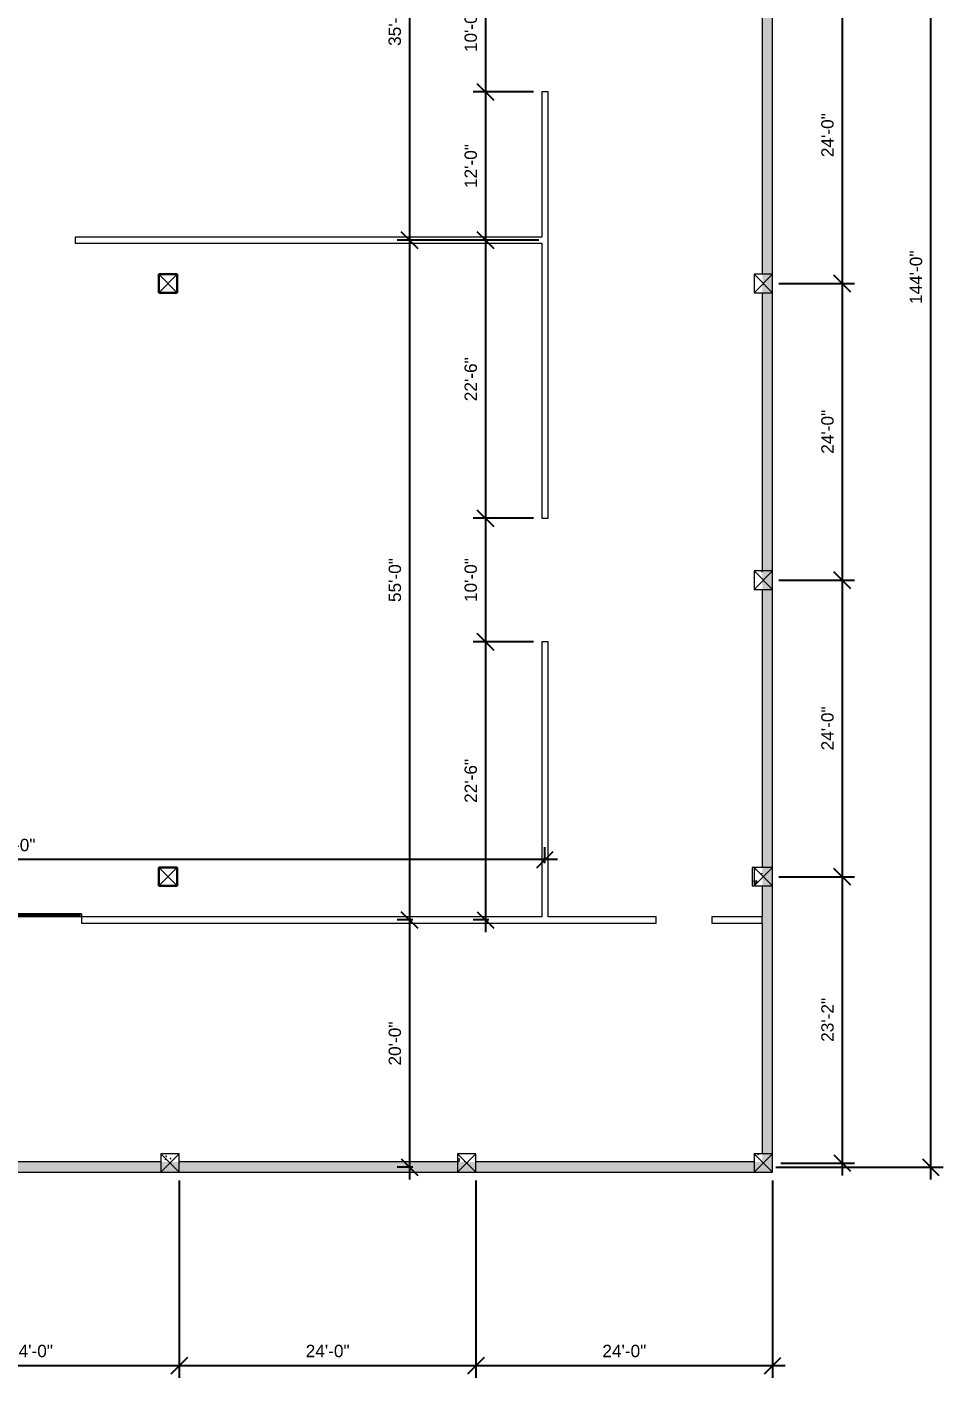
# Model space of a CAD drawing. Header units: inches. Extents: x 1913 to 24953, y -2945 to 1064.
# Drawn here: x 4335 to 5224, y -1743 to -431 of the extents above; entities that cross this region are included whole.
import ezdxf

# ---------------------------------------------------------------- set-up
doc = ezdxf.new("R2010")
doc.units = ezdxf.units.IN
doc.header["$MEASUREMENT"] = 0
for name, color, linetype, lineweight in [('A-ANNO-DIMS', 211, 'Continuous', 9), ('A-COLS', 52, 'Continuous', 9), ('A-DOOR', 31, 'Continuous', 13), ('A-WALL', 113, 'Continuous', 13), ('A-WALL-PATT', 111, 'Continuous', 50)]:
    doc.layers.add(name, color=color, linetype=linetype, lineweight=lineweight)
doc.styles.add('Arial', font='arial.ttf', dxfattribs={"height": 12})
doc.dimstyles.new('Linear_-_3_32__Arial', dxfattribs={"dimscale": 12, "dimtxt": 12.243113, "dimasz": 1.333333, "dimexe": 1, "dimexo": 0.666667, "dimgap": 0.666667, "dimtad": 1, "dimdec": 5, "dimrnd": 0.03125, "dimzin": 1, "dimdsep": 46, "dimlunit": 4, "dimtxsty": 'Arial', "dimblk1": 'OBLIQUE', "dimblk2": 'OBLIQUE', "dimsah": 1, "dimcen": 0.09, "dimdle": 1, "dimazin": 0, "dimtfac": 1, "dimtdec": 4, "dimtix": 1, "dimtmove": 0, "dimatfit": 3, "dimfxl": 1, "dimtvp": 1, "dimtfill": 1, "dimfrac": 2, "dimtolj": 1, "dimtzin": 0, "dimarcsym": 2})
pattern_1 = [(140, (3124.017, -677.577), (3.213, 36.72335), [3.84, -42.24]), (85, (3124.017, -677.577), (-38.51274, -7.1044), [3.072, -33.792]), (190.451, (3124.285, -674.517), (-35.29956, 29.62024), [3.263, -35.898]), (136.184, (3113.777, -677.577), (8.4752, 54.6425), [5.76, -63.36]), (186.636, (3114.483, -673.023), (-49.8752, 47.854), [4.895, -53.848]), (81.184, (3113.777, -677.577), (-49.8749, 47.8553), [4.608, -50.688]), (111, (3116.337, -672.457), (20.614, 30.56126), [3.84, -42.24]), (56, (3116.337, -672.457), (-37.1283, 12.4577), [3.072, -33.792]), (161.451, (3118.055, -669.91), (-16.5135, 43.02), [3.263, -35.898]), (127.5, (3124.017, -677.577), (-17.04428, 0.6228), [1.69, -31.693, 1.69, -32.614, -33.92]), (127.5, (3124.017, -677.577), (-17.04428, 0.6228), [-67.686, 1.69, -32.23]), (97.5, (3124.017, -677.577), (-20.19387, 13.4694), [1.69, -17.869, 1.69, -30.925, -12.928]), (97.5, (3124.017, -677.577), (-20.19387, 13.4694), [-52.173, 1.69, -11.238]), (57.5, (3124.017, -688.995), (1.15522, 27.33168), [1.69, -11.11, 1.69, -38.246, -52.992]), (57.5, (3124.017, -688.995), (1.15522, 27.33168), [-52.736, 1.69, -51.302]), (47.5, (3124.017, -694.115), (-5.12498, 29.85903), [1.69, -14.95, 1.69, -24.832, -37.632]), (47.5, (3124.017, -694.115), (-5.12498, 29.85903), [-43.162, 1.69, -35.942])]

# ---------------------------------------------------------------- blocks, each defined once
blk = doc.blocks.new('Automatic_Sliding_Door_15012 - 11_  x 10_-394579-FloorPlan')
at = {"layer": 'A-DOOR'}
for p, q in [((-19.7, 5.8), (-21.7, 5.8)), ((-21.7, 5.8), (-21.7, 3.4)), ((44.3, 5.8), (-21.7, 5.8)), ((-21.7, 5.8), (-21.7, 5.8)), ((-21.7, 3.4), (-21.7, 5.8)), ((-21.7, 3.4), (-19.7, 3.4)), ((-21.7, 3.4), (-21.7, 3.4)), ((-21.7, 3.4), (44.3, 3.4)), ((-19.7, 3.4), (-19.7, 5.8)), ((-19.7, 5.8), (-19.7, 5.8)), ((-19.7, 5.8), (42.4, 5.8)), ((-19.7, 5.8), (-19.7, 3.4)), ((42.4, 4.6), (-19.7, 4.6)), ((-19.7, 4.6), (-19.7, 4.5)), ((42.4, 4.6), (-19.7, 4.6)), ((-19.7, 4.6), (-19.7, 4.6)), ((-19.7, 4.5), (-19.7, 4.6)), ((-19.7, 4.5), (42.4, 4.5)), ((-19.7, 4.5), (-19.7, 4.5)), ((-19.7, 4.5), (42.4, 4.5)), ((42.4, 3.4), (-19.7, 3.4)), ((-19.7, 3.4), (-19.7, 3.4)), ((44.3, 5.8), (42.4, 5.8)), ((42.4, 5.8), (42.4, 3.4)), ((42.4, 5.8), (42.4, 5.8)), ((42.4, 3.4), (42.4, 5.8)), ((42.4, 4.5), (42.4, 4.6)), ((42.4, 4.6), (42.4, 4.6)), ((42.4, 4.5), (42.4, 4.6)), ((42.4, 4.5), (42.4, 4.5)), ((42.4, 3.4), (44.3, 3.4)), ((42.4, 3.4), (42.4, 3.4)), ((44.3, 3.4), (44.3, 5.8)), ((44.3, 5.8), (44.3, 5.8)), ((44.3, 5.8), (44.3, 3.4)), ((46.3, 5.8), (44.3, 5.8)), ((44.3, 5.8), (44.3, 3.4)), ((110.3, 5.8), (44.3, 5.8)), ((44.3, 5.8), (44.3, 5.8)), ((44.3, 3.4), (44.3, 5.8)), ((44.3, 3.4), (44.3, 3.4)), ((44.3, 3.4), (46.3, 3.4)), ((44.3, 3.4), (110.3, 3.4)), ((44.3, 3.4), (44.3, 3.4)), ((46.3, 3.4), (46.3, 5.8)), ((46.3, 5.8), (46.3, 5.8)), ((46.3, 5.8), (108.4, 5.8)), ((46.3, 5.8), (46.3, 3.4)), ((108.4, 4.6), (46.3, 4.6)), ((46.3, 4.6), (46.3, 4.5)), ((108.4, 4.6), (46.3, 4.6)), ((46.3, 4.6), (46.3, 4.6)), ((46.3, 4.5), (46.3, 4.6)), ((46.3, 4.5), (108.4, 4.5)), ((46.3, 4.5), (46.3, 4.5)), ((46.3, 4.5), (108.4, 4.5)), ((108.4, 3.4), (46.3, 3.4)), ((46.3, 3.4), (46.3, 3.4)), ((110.3, 5.8), (108.4, 5.8)), ((108.4, 5.8), (108.4, 3.4)), ((108.4, 5.8), (108.4, 5.8)), ((108.4, 3.4), (108.4, 5.8)), ((108.4, 4.5), (108.4, 4.6)), ((108.4, 4.6), (108.4, 4.6)), ((108.4, 4.6), (108.4, 4.5)), ((108.4, 4.5), (108.4, 4.5)), ((108.4, 3.4), (110.3, 3.4)), ((108.4, 3.4), (108.4, 3.4)), ((110.3, 3.4), (110.3, 5.8)), ((110.3, 5.8), (110.3, 5.8)), ((110.3, 5.8), (110.3, 3.4)), ((110.3, 3.4), (110.3, 3.4))]:
    blk.add_line(p, q, dxfattribs=at)
blk = doc.blocks.new('Rectangular Column - 18_ x 18_-395545-FloorPlan')
at = {"layer": 'A-COLS'}
for p, q in [((-9, 9), (-9, 9)), ((9, 9), (9, 9)), ((-9, -9), (-9, -9)), ((9, -9), (9, -9))]:
    blk.add_line(p, q, dxfattribs=at)
at = {"layer": 'A-COLS', "lineweight": 30}
for p, q in [((9, 9), (-9, 9)), ((-9, 9), (-9, -9)), ((9, -9), (9, 9)), ((-9, -9), (9, -9))]:
    blk.add_line(p, q, dxfattribs=at)
blk = doc.blocks.new('_Oblique')
at = {"color": 0, "linetype": 'ByBlock', "lineweight": -2}
blk.add_line((-0.5, -0.5), (0.5, 0.5), dxfattribs=at)
blk = doc.blocks.new('*D96')
at = {"layer": 'A-ANNO-DIMS', "color": 0, "lineweight": -2, "transparency": 16777216}
for p, q in [((4706.1, -206), (4706.1, -650)), ((4831.6, -218), (4694.1, -218)), ((4831.6, -638), (4694.1, -638))]:
    blk.add_line(p, q, dxfattribs=at)
at = {"layer": 'Defpoints', "color": 0, "transparency": 16777216}
for p in [(4839.6, -218), (4706.1, -638), (4839.6, -638)]:
    blk.add_point(p, dxfattribs=at)
at = {"layer": 'A-ANNO-DIMS', "color": 0, "lineweight": -2, "transparency": 16777216, "xscale": 16, "yscale": 16, "zscale": 16}
for p, rotation in [((4706.1, -218), 90), ((4706.1, -638), 270)]:
    blk.add_blockref('_Oblique', p, dxfattribs=dict(at, rotation=rotation))
at = {"layer": 'A-ANNO-DIMS', "color": 3, "lineweight": 0, "transparency": 16777216, "insert": (4691.9, -428), "char_height": 12, "width": 62.383, "attachment_point": 5, "rotation": 90, "style": 'Arial'}
blk.add_mtext('\\A1;35\'-0"', dxfattribs=at)
blk = doc.blocks.new('*D97')
at = {"layer": 'A-ANNO-DIMS', "color": 0, "lineweight": -2, "transparency": 16777216}
for p, q in [((4706.1, -626), (4706.1, -1310)), ((4831.6, -638), (4694.1, -638)), ((4709.4, -1298), (4694.1, -1298))]:
    blk.add_line(p, q, dxfattribs=at)
at = {"layer": 'Defpoints', "color": 0, "transparency": 16777216}
for p in [(4839.6, -638), (4706.1, -1298), (4717.4, -1298)]:
    blk.add_point(p, dxfattribs=at)
at = {"layer": 'A-ANNO-DIMS', "color": 0, "lineweight": -2, "transparency": 16777216, "xscale": 16, "yscale": 16, "zscale": 16}
for p, rotation in [((4706.1, -638), 90), ((4706.1, -1298), 270)]:
    blk.add_blockref('_Oblique', p, dxfattribs=dict(at, rotation=rotation))
at = {"layer": 'A-ANNO-DIMS', "color": 3, "lineweight": 0, "transparency": 16777216, "insert": (4692, -968), "char_height": 12, "width": 62.383, "attachment_point": 5, "rotation": 90, "style": 'Arial'}
blk.add_mtext('\\A1;55\'-0"', dxfattribs=at)
blk = doc.blocks.new('*D98')
at = {"layer": 'A-ANNO-DIMS', "color": 0, "lineweight": -2, "transparency": 16777216}
for p, q in [((4709.4, -1298), (4694.1, -1298)), ((4706.1, -1286), (4706.1, -1550)), ((4709.4, -1538), (4694.1, -1538))]:
    blk.add_line(p, q, dxfattribs=at)
at = {"layer": 'Defpoints', "color": 0, "transparency": 16777216}
for p in [(4717.4, -1298), (4706.1, -1538), (4717.4, -1538)]:
    blk.add_point(p, dxfattribs=at)
at = {"layer": 'A-ANNO-DIMS', "color": 0, "lineweight": -2, "transparency": 16777216, "xscale": 16, "yscale": 16, "zscale": 16}
for p, rotation in [((4706.1, -1298), 90), ((4706.1, -1538), 270)]:
    blk.add_blockref('_Oblique', p, dxfattribs=dict(at, rotation=rotation))
at = {"layer": 'A-ANNO-DIMS', "color": 3, "lineweight": 0, "transparency": 16777216, "insert": (4692, -1418), "char_height": 12, "width": 62.383, "attachment_point": 5, "rotation": 90, "style": 'Arial'}
blk.add_mtext('\\A1;20\'-0"', dxfattribs=at)
blk = doc.blocks.new('*D99')
at = {"layer": 'A-ANNO-DIMS', "color": 0, "lineweight": -2, "transparency": 16777216}
for p, q in [((5212.1, 202), (5212.1, -1550)), ((5012.1, 190), (5224.1, 190)), ((5061.7, -1538), (5224.1, -1538))]:
    blk.add_line(p, q, dxfattribs=at)
at = {"layer": 'Defpoints', "color": 0, "transparency": 16777216}
for p in [(5004.1, 190), (5053.7, -1538), (5212.1, -1538)]:
    blk.add_point(p, dxfattribs=at)
at = {"layer": 'A-ANNO-DIMS', "color": 0, "lineweight": -2, "transparency": 16777216, "xscale": 16, "yscale": 16, "zscale": 16}
for p, rotation in [((5212.1, 190), 90), ((5212.1, -1538), 270)]:
    blk.add_blockref('_Oblique', p, dxfattribs=dict(at, rotation=rotation))
at = {"layer": 'A-ANNO-DIMS', "color": 3, "lineweight": 0, "transparency": 16777216, "insert": (5197.9, -674), "char_height": 12, "width": 73.459, "attachment_point": 5, "rotation": 90, "style": 'Arial'}
blk.add_mtext('\\A1;144\'-0"', dxfattribs=at)
blk = doc.blocks.new('*D119')
at = {"layer": 'A-ANNO-DIMS', "color": 0, "lineweight": -2, "transparency": 16777216}
for p, q in [((4779.9, -362), (4779.9, -506)), ((4826.7, -374), (4767.9, -374)), ((4826.7, -494), (4767.9, -494))]:
    blk.add_line(p, q, dxfattribs=at)
at = {"layer": 'Defpoints', "color": 0, "transparency": 16777216}
for p in [(4834.7, -374), (4779.9, -494), (4834.7, -494)]:
    blk.add_point(p, dxfattribs=at)
at = {"layer": 'A-ANNO-DIMS', "color": 0, "lineweight": -2, "transparency": 16777216, "xscale": 16, "yscale": 16, "zscale": 16}
for p, rotation in [((4779.9, -374), 90), ((4779.9, -494), 270)]:
    blk.add_blockref('_Oblique', p, dxfattribs=dict(at, rotation=rotation))
at = {"layer": 'A-ANNO-DIMS', "color": 3, "lineweight": 0, "transparency": 16777216, "insert": (4765.7, -434), "char_height": 12, "width": 62.383, "attachment_point": 5, "rotation": 90, "style": 'Arial'}
blk.add_mtext('\\A1;10\'-0"', dxfattribs=at)
blk = doc.blocks.new('*D120')
at = {"layer": 'A-ANNO-DIMS', "color": 0, "lineweight": -2, "transparency": 16777216}
for p, q in [((4779.9, -482), (4779.9, -650)), ((4826.7, -494), (4767.9, -494)), ((4783.2, -638), (4767.9, -638))]:
    blk.add_line(p, q, dxfattribs=at)
at = {"layer": 'Defpoints', "color": 0, "transparency": 16777216}
for p in [(4834.7, -494), (4779.9, -638), (4791.2, -638)]:
    blk.add_point(p, dxfattribs=at)
at = {"layer": 'A-ANNO-DIMS', "color": 0, "lineweight": -2, "transparency": 16777216, "xscale": 16, "yscale": 16, "zscale": 16}
for p, rotation in [((4779.9, -494), 90), ((4779.9, -638), 270)]:
    blk.add_blockref('_Oblique', p, dxfattribs=dict(at, rotation=rotation))
at = {"layer": 'A-ANNO-DIMS', "color": 3, "lineweight": 0, "transparency": 16777216, "insert": (4765.7, -566), "char_height": 12, "width": 62.383, "attachment_point": 5, "rotation": 90, "style": 'Arial'}
blk.add_mtext('\\A1;12\'-0"', dxfattribs=at)
blk = doc.blocks.new('*D121')
at = {"layer": 'A-ANNO-DIMS', "color": 0, "lineweight": -2, "transparency": 16777216}
for p, q in [((4779.9, -626), (4779.9, -920)), ((4783.2, -638), (4767.9, -638)), ((4826.7, -908), (4767.9, -908))]:
    blk.add_line(p, q, dxfattribs=at)
at = {"layer": 'Defpoints', "color": 0, "transparency": 16777216}
for p in [(4791.2, -638), (4779.9, -908), (4834.7, -908)]:
    blk.add_point(p, dxfattribs=at)
at = {"layer": 'A-ANNO-DIMS', "color": 0, "lineweight": -2, "transparency": 16777216, "xscale": 16, "yscale": 16, "zscale": 16}
for p, rotation in [((4779.9, -638), 90), ((4779.9, -908), 270)]:
    blk.add_blockref('_Oblique', p, dxfattribs=dict(at, rotation=rotation))
at = {"layer": 'A-ANNO-DIMS', "color": 3, "lineweight": 0, "transparency": 16777216, "insert": (4765.7, -773), "char_height": 12, "width": 62.383, "attachment_point": 5, "rotation": 90, "style": 'Arial'}
blk.add_mtext('\\A1;22\'-6"', dxfattribs=at)
blk = doc.blocks.new('*D122')
at = {"layer": 'A-ANNO-DIMS', "color": 0, "lineweight": -2, "transparency": 16777216}
for p, q in [((4779.9, -896), (4779.9, -1040)), ((4826.7, -908), (4767.9, -908)), ((4826.7, -1028), (4767.9, -1028))]:
    blk.add_line(p, q, dxfattribs=at)
at = {"layer": 'Defpoints', "color": 0, "transparency": 16777216}
for p in [(4834.7, -908), (4779.9, -1028), (4834.7, -1028)]:
    blk.add_point(p, dxfattribs=at)
at = {"layer": 'A-ANNO-DIMS', "color": 0, "lineweight": -2, "transparency": 16777216, "xscale": 16, "yscale": 16, "zscale": 16}
for p, rotation in [((4779.9, -908), 90), ((4779.9, -1028), 270)]:
    blk.add_blockref('_Oblique', p, dxfattribs=dict(at, rotation=rotation))
at = {"layer": 'A-ANNO-DIMS', "color": 3, "lineweight": 0, "transparency": 16777216, "insert": (4765.7, -968), "char_height": 12, "width": 62.383, "attachment_point": 5, "rotation": 90, "style": 'Arial'}
blk.add_mtext('\\A1;10\'-0"', dxfattribs=at)
blk = doc.blocks.new('*D123')
at = {"layer": 'A-ANNO-DIMS', "color": 0, "lineweight": -2, "transparency": 16777216}
for p, q in [((4779.9, -1016), (4779.9, -1310)), ((4826.7, -1028), (4767.9, -1028)), ((4783.2, -1298), (4767.9, -1298))]:
    blk.add_line(p, q, dxfattribs=at)
at = {"layer": 'Defpoints', "color": 0, "transparency": 16777216}
for p in [(4834.7, -1028), (4779.9, -1298), (4791.2, -1298)]:
    blk.add_point(p, dxfattribs=at)
at = {"layer": 'A-ANNO-DIMS', "color": 0, "lineweight": -2, "transparency": 16777216, "xscale": 16, "yscale": 16, "zscale": 16}
for p, rotation in [((4779.9, -1028), 90), ((4779.9, -1298), 270)]:
    blk.add_blockref('_Oblique', p, dxfattribs=dict(at, rotation=rotation))
at = {"layer": 'A-ANNO-DIMS', "color": 3, "lineweight": 0, "transparency": 16777216, "insert": (4765.7, -1163), "char_height": 12, "width": 62.383, "attachment_point": 5, "rotation": 90, "style": 'Arial'}
blk.add_mtext('\\A1;22\'-6"', dxfattribs=at)
blk = doc.blocks.new('*D132')
at = {"layer": 'A-ANNO-DIMS', "color": 0, "lineweight": -2, "transparency": 16777216}
for p, q in [((3805.7, -1242.7), (3805.7, -1227.4)), ((4837.7, -1242.7), (4837.7, -1227.4)), ((4849.7, -1239.4), (3793.7, -1239.4))]:
    blk.add_line(p, q, dxfattribs=at)
at = {"layer": 'Defpoints', "color": 0, "transparency": 16777216}
for p in [(3805.7, -1239.4), (3805.7, -1250.7), (4837.7, -1250.7)]:
    blk.add_point(p, dxfattribs=at)
at = {"layer": 'A-ANNO-DIMS', "color": 0, "lineweight": -2, "transparency": 16777216, "xscale": 16, "yscale": 16, "zscale": 16, "rotation": 180}
blk.add_blockref('_Oblique', (3805.7, -1239.4), dxfattribs=at)
at = {"layer": 'A-ANNO-DIMS', "color": 0, "lineweight": -2, "transparency": 16777216, "xscale": 16, "yscale": 16, "zscale": 16}
blk.add_blockref('_Oblique', (4837.7, -1239.4), dxfattribs=at)
at = {"layer": 'A-ANNO-DIMS', "color": 3, "lineweight": 0, "transparency": 16777216, "insert": (4321.7, -1225.3), "char_height": 12, "width": 62.383, "attachment_point": 5, "style": 'Arial'}
blk.add_mtext('\\A1;86\'-0"', dxfattribs=at)
blk = doc.blocks.new('*D140')
at = {"layer": 'A-ANNO-DIMS', "color": 0, "lineweight": -2, "transparency": 16777216}
for p, q in [((5126.2, -380), (5126.2, -692)), ((5064.7, -392), (5138.2, -392)), ((5064.7, -680), (5138.2, -680))]:
    blk.add_line(p, q, dxfattribs=at)
at = {"layer": 'Defpoints', "color": 0, "transparency": 16777216}
for p in [(5056.7, -392), (5056.7, -680), (5126.2, -680)]:
    blk.add_point(p, dxfattribs=at)
at = {"layer": 'A-ANNO-DIMS', "color": 0, "lineweight": -2, "transparency": 16777216, "xscale": 16, "yscale": 16, "zscale": 16}
for p, rotation in [((5126.2, -392), 90), ((5126.2, -680), 270)]:
    blk.add_blockref('_Oblique', p, dxfattribs=dict(at, rotation=rotation))
at = {"layer": 'A-ANNO-DIMS', "color": 3, "lineweight": 0, "transparency": 16777216, "insert": (5112, -536), "char_height": 12, "width": 62.383, "attachment_point": 5, "rotation": 90, "style": 'Arial'}
blk.add_mtext('\\A1;24\'-0"', dxfattribs=at)
blk = doc.blocks.new('*D141')
at = {"layer": 'A-ANNO-DIMS', "color": 0, "lineweight": -2, "transparency": 16777216}
for p, q in [((5126.2, -668), (5126.2, -980)), ((5064.7, -680), (5138.2, -680)), ((5064.7, -968), (5138.2, -968))]:
    blk.add_line(p, q, dxfattribs=at)
at = {"layer": 'Defpoints', "color": 0, "transparency": 16777216}
for p in [(5056.7, -680), (5056.7, -968), (5126.2, -968)]:
    blk.add_point(p, dxfattribs=at)
at = {"layer": 'A-ANNO-DIMS', "color": 0, "lineweight": -2, "transparency": 16777216, "xscale": 16, "yscale": 16, "zscale": 16}
for p, rotation in [((5126.2, -680), 90), ((5126.2, -968), 270)]:
    blk.add_blockref('_Oblique', p, dxfattribs=dict(at, rotation=rotation))
at = {"layer": 'A-ANNO-DIMS', "color": 3, "lineweight": 0, "transparency": 16777216, "insert": (5112, -824), "char_height": 12, "width": 62.383, "attachment_point": 5, "rotation": 90, "style": 'Arial'}
blk.add_mtext('\\A1;24\'-0"', dxfattribs=at)
blk = doc.blocks.new('*D142')
at = {"layer": 'A-ANNO-DIMS', "color": 0, "lineweight": -2, "transparency": 16777216}
for p, q in [((5126.2, -956), (5126.2, -1268)), ((5064.7, -968), (5138.2, -968)), ((5064.7, -1256), (5138.2, -1256))]:
    blk.add_line(p, q, dxfattribs=at)
at = {"layer": 'Defpoints', "color": 0, "transparency": 16777216}
for p in [(5056.7, -968), (5056.7, -1256), (5126.2, -1256)]:
    blk.add_point(p, dxfattribs=at)
at = {"layer": 'A-ANNO-DIMS', "color": 0, "lineweight": -2, "transparency": 16777216, "xscale": 16, "yscale": 16, "zscale": 16}
for p, rotation in [((5126.2, -968), 90), ((5126.2, -1256), 270)]:
    blk.add_blockref('_Oblique', p, dxfattribs=dict(at, rotation=rotation))
at = {"layer": 'A-ANNO-DIMS', "color": 3, "lineweight": 0, "transparency": 16777216, "insert": (5112, -1112), "char_height": 12, "width": 62.383, "attachment_point": 5, "rotation": 90, "style": 'Arial'}
blk.add_mtext('\\A1;24\'-0"', dxfattribs=at)
blk = doc.blocks.new('*D143')
at = {"layer": 'A-ANNO-DIMS', "color": 0, "lineweight": -2, "transparency": 16777216}
for p, q in [((5126.2, -1244), (5126.2, -1546)), ((5064.7, -1256), (5138.2, -1256)), ((5066.7, -1534), (5138.2, -1534))]:
    blk.add_line(p, q, dxfattribs=at)
at = {"layer": 'Defpoints', "color": 0, "transparency": 16777216}
for p in [(5056.7, -1256), (5058.7, -1534), (5126.2, -1534)]:
    blk.add_point(p, dxfattribs=at)
at = {"layer": 'A-ANNO-DIMS', "color": 0, "lineweight": -2, "transparency": 16777216, "xscale": 16, "yscale": 16, "zscale": 16}
for p, rotation in [((5126.2, -1256), 90), ((5126.2, -1534), 270)]:
    blk.add_blockref('_Oblique', p, dxfattribs=dict(at, rotation=rotation))
at = {"layer": 'A-ANNO-DIMS', "color": 3, "lineweight": 0, "transparency": 16777216, "insert": (5112, -1395), "char_height": 12, "width": 62.383, "attachment_point": 5, "rotation": 90, "style": 'Arial'}
blk.add_mtext('\\A1;23\'-2"', dxfattribs=at)
blk = doc.blocks.new('*D168')
at = {"layer": 'A-ANNO-DIMS', "color": 0, "lineweight": -2, "transparency": 16777216}
for p, q in [((4194.7, -1551), (4194.7, -1742.7)), ((4482.7, -1551), (4482.7, -1742.7)), ((4182.7, -1730.7), (4494.7, -1730.7))]:
    blk.add_line(p, q, dxfattribs=at)
at = {"layer": 'Defpoints', "color": 0, "transparency": 16777216}
for p in [(4194.7, -1543), (4482.7, -1543), (4482.7, -1730.7)]:
    blk.add_point(p, dxfattribs=at)
at = {"layer": 'A-ANNO-DIMS', "color": 0, "lineweight": -2, "transparency": 16777216, "xscale": 16, "yscale": 16, "zscale": 16, "rotation": 180}
blk.add_blockref('_Oblique', (4194.7, -1730.7), dxfattribs=at)
at = {"layer": 'A-ANNO-DIMS', "color": 0, "lineweight": -2, "transparency": 16777216, "xscale": 16, "yscale": 16, "zscale": 16}
blk.add_blockref('_Oblique', (4482.7, -1730.7), dxfattribs=at)
at = {"layer": 'A-ANNO-DIMS', "color": 3, "lineweight": 0, "transparency": 16777216, "insert": (4338.7, -1716.6), "char_height": 12, "width": 62.383, "attachment_point": 5, "style": 'Arial'}
blk.add_mtext('\\A1;24\'-0"', dxfattribs=at)
blk = doc.blocks.new('*D169')
at = {"layer": 'A-ANNO-DIMS', "color": 0, "lineweight": -2, "transparency": 16777216}
for p, q in [((4482.7, -1551), (4482.7, -1742.7)), ((4770.7, -1551), (4770.7, -1742.7)), ((4470.7, -1730.7), (4782.7, -1730.7))]:
    blk.add_line(p, q, dxfattribs=at)
at = {"layer": 'Defpoints', "color": 0, "transparency": 16777216}
for p in [(4482.7, -1543), (4770.7, -1543), (4770.7, -1730.7)]:
    blk.add_point(p, dxfattribs=at)
at = {"layer": 'A-ANNO-DIMS', "color": 0, "lineweight": -2, "transparency": 16777216, "xscale": 16, "yscale": 16, "zscale": 16, "rotation": 180}
blk.add_blockref('_Oblique', (4482.7, -1730.7), dxfattribs=at)
at = {"layer": 'A-ANNO-DIMS', "color": 0, "lineweight": -2, "transparency": 16777216, "xscale": 16, "yscale": 16, "zscale": 16}
blk.add_blockref('_Oblique', (4770.7, -1730.7), dxfattribs=at)
at = {"layer": 'A-ANNO-DIMS', "color": 3, "lineweight": 0, "transparency": 16777216, "insert": (4626.7, -1716.6), "char_height": 12, "width": 62.383, "attachment_point": 5, "style": 'Arial'}
blk.add_mtext('\\A1;24\'-0"', dxfattribs=at)
blk = doc.blocks.new('*D170')
at = {"layer": 'A-ANNO-DIMS', "color": 0, "lineweight": -2, "transparency": 16777216}
for p, q in [((4770.7, -1551), (4770.7, -1742.7)), ((5058.7, -1551), (5058.7, -1742.7)), ((4758.7, -1730.7), (5070.7, -1730.7))]:
    blk.add_line(p, q, dxfattribs=at)
at = {"layer": 'Defpoints', "color": 0, "transparency": 16777216}
for p in [(4770.7, -1543), (5058.7, -1543), (5058.7, -1730.7)]:
    blk.add_point(p, dxfattribs=at)
at = {"layer": 'A-ANNO-DIMS', "color": 0, "lineweight": -2, "transparency": 16777216, "xscale": 16, "yscale": 16, "zscale": 16, "rotation": 180}
blk.add_blockref('_Oblique', (4770.7, -1730.7), dxfattribs=at)
at = {"layer": 'A-ANNO-DIMS', "color": 0, "lineweight": -2, "transparency": 16777216, "xscale": 16, "yscale": 16, "zscale": 16}
blk.add_blockref('_Oblique', (5058.7, -1730.7), dxfattribs=at)
at = {"layer": 'A-ANNO-DIMS', "color": 3, "lineweight": 0, "transparency": 16777216, "insert": (4914.7, -1716.6), "char_height": 12, "width": 62.383, "attachment_point": 5, "style": 'Arial'}
blk.add_mtext('\\A1;24\'-0"', dxfattribs=at)

msp = doc.modelspace()

# ---------------------------------------------------------------- hatches: boundary and pattern name
at = {"layer": 'A-WALL-PATT', "lineweight": 0}
h = msp.add_hatch(dxfattribs=at)
h.set_pattern_fill('FP_1', color=256, angle=90, style=0, pattern_type=2)
h.set_pattern_definition(pattern_1)
h.paths.add_polyline_path([(5051.71875, 177.024501), (5058.664949, 177.024501), (5058.664949, -1542.975499), (5048.664949, -1542.975499), (5048.664949, -1532.975499), (5048.664949, -1524.975499), (5048.664949, -1300.975499), (5048.664949, -1294.975499), (5048.664949, -1264.975499), (5048.664949, -1246.975499), (5048.664949, -976.975499), (5048.664949, -958.975499), (5048.664949, -688.975499), (5048.664949, -670.975499), (5048.664949, -400.975499), (5048.664949, -382.975499), (5048.664949, -112.975499), (5048.664949, -94.975499), (5048.664949, 177.024501), (5049.664949, 177.024501)])
h = msp.add_hatch(dxfattribs=at)
h.set_pattern_fill('FP_1', color=256, angle=90, style=0, pattern_type=2)
h.set_pattern_definition(pattern_1)
h.paths.add_polyline_path([(5048.664949, -670.975499), (5048.664949, -688.975499), (5040.664949, -688.975499), (5040.664949, -670.975499)])
h = msp.add_hatch(dxfattribs=at)
h.set_pattern_fill('FP_1', color=256, angle=90, style=0, pattern_type=2)
h.set_pattern_definition(pattern_1)
h.paths.add_polyline_path([(5048.664949, -958.975499), (5048.664949, -976.975499), (5038.664949, -976.975499), (5038.664949, -958.975499)], flags=0)
h = msp.add_hatch(dxfattribs=at)
h.set_pattern_fill('FP_1', color=256, angle=90, style=0, pattern_type=2)
h.set_pattern_definition(pattern_1)
h.paths.add_polyline_path([(5048.664949, -1246.975499), (5048.664949, -1264.975499), (5038.664949, -1264.975499), (5038.664949, -1246.975499)], flags=0)
h = msp.add_hatch(dxfattribs=at)
h.set_pattern_fill('FP_1', color=256, angle=90, style=0, pattern_type=2)
h.set_pattern_definition(pattern_1)
h.paths.add_polyline_path([(5048.664949, -1532.975499), (5048.664949, -1542.975499), (2744.664949, -1542.975499), (2744.664949, -1532.975499), (2754.664949, -1532.975499), (2763.664949, -1532.975499), (2878.664949, -1532.975499), (2884.664949, -1532.975499), (3022.664949, -1532.975499), (3028.664949, -1532.975499), (3042.664949, -1532.975499), (3310.664949, -1532.975499), (3316.664949, -1532.975499), (3330.664949, -1532.975499), (3442.664949, -1532.975499), (3448.664949, -1532.975499), (3574.664949, -1532.975499), (3580.664949, -1532.975499), (3600.664949, -1532.975499), (3618.664949, -1532.975499), (3888.664949, -1532.975499), (3906.664949, -1532.975499), (4176.664949, -1532.975499), (4194.664949, -1532.975499), (4464.664949, -1532.975499), (4482.664949, -1532.975499), (4752.664949, -1532.975499), (4770.664949, -1532.975499), (5040.664949, -1532.975499)], flags=0)
h = msp.add_hatch(dxfattribs=at)
h.set_pattern_fill('FP_1', color=256, angle=90, style=0, pattern_type=2)
h.set_pattern_definition(pattern_1)
h.paths.add_polyline_path([(4464.664949, -1524.975499), (4482.664949, -1524.975499), (4482.664949, -1532.975499), (4464.664949, -1532.975499)], flags=0)
h = msp.add_hatch(dxfattribs=at)
h.set_pattern_fill('FP_1', color=256, angle=90, style=0, pattern_type=2)
h.set_pattern_definition(pattern_1)
h.paths.add_polyline_path([(4752.664949, -1524.975499), (4770.664949, -1524.975499), (4770.664949, -1532.975499), (4752.664949, -1532.975499)], flags=0)
h = msp.add_hatch(dxfattribs=at)
h.set_pattern_fill('FP_1', color=256, angle=90, style=0, pattern_type=2)
h.set_pattern_definition(pattern_1)
h.paths.add_polyline_path([(5048.664949, -1524.975499), (5048.664949, -1532.975499), (5040.664949, -1532.975499), (5040.664949, -1524.975499)], flags=0)

# ---------------------------------------------------------------- linework, layer by layer
at = {"layer": 'A-COLS', "lineweight": 0}
for p, q in [((4480.664949, -670.975499), (4462.664949, -670.975499)), ((4462.664949, -670.975499), (4462.664949, -688.975499)), ((4462.664949, -670.975499), (4480.664949, -688.975499)), ((4462.664949, -688.975499), (4480.664949, -670.975499)), ((4480.664949, -688.975499), (4480.664949, -670.975499)), ((5058.664949, -670.975499), (5040.664949, -670.975499)), ((5040.664949, -670.975499), (5040.664949, -688.975499)), ((5040.664949, -670.975499), (5058.664949, -688.975499)), ((5040.664949, -688.975499), (5058.664949, -670.975499)), ((5058.664949, -688.975499), (5058.664949, -670.975499)), ((4462.664949, -688.975499), (4480.664949, -688.975499)), ((5040.664949, -688.975499), (5058.664949, -688.975499)), ((5058.664949, -958.975499), (5040.664949, -958.975499)), ((5040.664949, -958.975499), (5040.664949, -976.975499)), ((5040.664949, -958.975499), (5058.664949, -976.975499)), ((5040.664949, -976.975499), (5058.664949, -958.975499)), ((5058.664949, -976.975499), (5058.664949, -958.975499)), ((5040.664949, -976.975499), (5058.664949, -976.975499)), ((4480.664949, -1246.975499), (4462.664949, -1246.975499)), ((4462.664949, -1246.975499), (4462.664949, -1264.975499)), ((4462.664949, -1246.975499), (4480.664949, -1264.975499)), ((4462.664949, -1264.975499), (4480.664949, -1246.975499)), ((4480.664949, -1264.975499), (4480.664949, -1246.975499)), ((5058.664949, -1246.975499), (5040.664949, -1246.975499)), ((5040.664949, -1246.975499), (5040.664949, -1264.975499)), ((5040.664949, -1246.975499), (5058.664949, -1264.975499)), ((5040.664949, -1264.975499), (5058.664949, -1246.975499)), ((5058.664949, -1264.975499), (5058.664949, -1246.975499)), ((4462.664949, -1264.975499), (4480.664949, -1264.975499)), ((5040.664949, -1264.975499), (5058.664949, -1264.975499)), ((4482.664949, -1524.975499), (4464.664949, -1524.975499)), ((4464.664949, -1524.975499), (4464.664949, -1542.975499)), ((4464.664949, -1524.975499), (4482.664949, -1542.975499)), ((4464.664949, -1542.975499), (4482.664949, -1524.975499)), ((4482.664949, -1542.975499), (4482.664949, -1524.975499)), ((4770.664949, -1524.975499), (4752.664949, -1524.975499)), ((4752.664949, -1524.975499), (4752.664949, -1542.975499)), ((4752.664949, -1524.975499), (4770.664949, -1542.975499)), ((4752.664949, -1542.975499), (4770.664949, -1524.975499)), ((4770.664949, -1542.975499), (4770.664949, -1524.975499)), ((5058.664949, -1524.975499), (5040.664949, -1524.975499)), ((5040.664949, -1524.975499), (5040.664949, -1542.975499)), ((5040.664949, -1524.975499), (5058.664949, -1542.975499)), ((5040.664949, -1542.975499), (5058.664949, -1524.975499)), ((5058.664949, -1542.975499), (5058.664949, -1524.975499)), ((4464.664949, -1542.975499), (4482.664949, -1542.975499)), ((4752.664949, -1542.975499), (4770.664949, -1542.975499)), ((5040.664949, -1542.975499), (5058.664949, -1542.975499))]:
    msp.add_line(p, q, dxfattribs=at)
at = {"layer": 'A-WALL', "lineweight": 0}
for p, q in [((5058.664949, -1542.975499), (5058.664949, 195.024501)), ((5048.664949, -400.975499), (5048.664949, -670.975499)), ((4834.664949, -493.975499), (4834.664949, -634.975499)), ((4840.664949, -493.975499), (4834.664949, -493.975499)), ((4840.664949, -907.975499), (4840.664949, -493.975499)), ((4834.664949, -634.975499), (4381.664949, -634.975499)), ((4381.664949, -634.975499), (4381.664949, -640.975499)), ((4381.664949, -640.975499), (4834.664949, -640.975499)), ((4834.664949, -640.975499), (4834.664949, -907.975499)), ((5048.664949, -670.975499), (5040.664949, -670.975499)), ((5040.664949, -670.975499), (5040.664949, -688.975499)), ((5040.664949, -688.975499), (5048.664949, -688.975499)), ((5048.664949, -688.975499), (5048.664949, -958.975499)), ((4834.664949, -907.975499), (4840.664949, -907.975499)), ((5048.664949, -958.975499), (5040.664949, -958.975499)), ((5040.664949, -958.975499), (5040.664949, -976.975499)), ((5040.664949, -976.975499), (5048.664949, -976.975499)), ((5048.664949, -976.975499), (5048.664949, -1246.975499)), ((4840.664949, -1027.975499), (4834.664949, -1027.975499)), ((4834.664949, -1027.975499), (4834.664949, -1294.975499)), ((4840.664949, -1294.975499), (4840.664949, -1027.975499)), ((5048.664949, -1246.975499), (5038.664949, -1246.975499)), ((5038.664949, -1246.975499), (5038.664949, -1264.975499)), ((5038.664949, -1264.975499), (5048.664949, -1264.975499)), ((5048.664949, -1264.975499), (5048.664949, -1294.975499)), ((4834.664949, -1294.975499), (4387.664949, -1294.975499)), ((4387.664949, -1294.975499), (4387.664949, -1300.975499)), ((4945.664949, -1294.975499), (4840.664949, -1294.975499)), ((4945.664949, -1300.975499), (4945.664949, -1294.975499)), ((5048.664949, -1294.975499), (4999.664949, -1294.975499)), ((4999.664949, -1294.975499), (4999.664949, -1300.975499)), ((5048.664949, -1300.975499), (5048.664949, -1294.975499)), ((4387.664949, -1300.975499), (4945.664949, -1300.975499)), ((4999.664949, -1300.975499), (5048.664949, -1300.975499)), ((5048.664949, -1300.975499), (5048.664949, -1524.975499)), ((4464.664949, -1532.975499), (4194.664949, -1532.975499)), ((4464.664949, -1524.975499), (4464.664949, -1532.975499)), ((4482.664949, -1524.975499), (4464.664949, -1524.975499)), ((4482.664949, -1532.975499), (4482.664949, -1524.975499)), ((4752.664949, -1532.975499), (4482.664949, -1532.975499)), ((4752.664949, -1524.975499), (4752.664949, -1532.975499)), ((4770.664949, -1524.975499), (4752.664949, -1524.975499)), ((4770.664949, -1532.975499), (4770.664949, -1524.975499)), ((5040.664949, -1532.975499), (4770.664949, -1532.975499)), ((5048.664949, -1524.975499), (5040.664949, -1524.975499)), ((5040.664949, -1524.975499), (5040.664949, -1532.975499)), ((2744.664949, -1542.975499), (5058.664949, -1542.975499))]:
    msp.add_line(p, q, dxfattribs=at)

# ---------------------------------------------------------------- block references
at = {"layer": 'A-COLS', "lineweight": 0, "rotation": 270}
for p in [(4471.664949, -679.975499), (4471.664949, -1255.975499)]:
    msp.add_blockref('Rectangular Column - 18_ x 18_-395545-FloorPlan', p, dxfattribs=at)
at = {"layer": 'A-DOOR', "lineweight": 0}
msp.add_blockref('Automatic_Sliding_Door_15012 - 11_  x 10_-394579-FloorPlan', (4277.318493, -1297.975499), dxfattribs=at)

# ---------------------------------------------------------------- dimensions: what is measured, and where the dimension line sits
at = {"layer": 'A-ANNO-DIMS', "color": 1, "lineweight": 0}
for base, p1, p2, angle, picture, middle in [((5212.052361, -1537.975499), (5004.122718, 190.024501), (5053.664949, -1537.975499), 90, '*D99', (5197.925486, -673.975499)), ((4706.078515, -637.975499), (4839.557202, -217.975499), (4839.557202, -637.975499), 90, '*D96', (4691.947547, -427.975499)), ((4779.875056, -493.975499), (4834.664949, -373.975499), (4834.664949, -493.975499), 90, '*D119', (4765.74818, -433.975499)), ((5126.175283, -679.975499), (5056.664949, -391.975499), (5056.664949, -679.975499), 90, '*D140', (5112.048408, -535.975499)), ((4779.875056, -637.975499), (4834.664949, -493.975499), (4791.188764, -637.975499), 90, '*D120', (4765.74818, -565.975499)), ((4706.078515, -1297.975499), (4839.557202, -637.975499), (4717.392224, -1297.975499), 90, '*D97', (4691.95164, -967.975499)), ((4779.875056, -907.975499), (4791.188764, -637.975499), (4834.664949, -907.975499), 90, '*D121', (4765.74818, -772.975499)), ((5126.175283, -967.975499), (5056.664949, -679.975499), (5056.664949, -967.975499), 90, '*D141', (5112.048408, -823.975499)), ((4779.875056, -1027.975499), (4834.664949, -907.975499), (4834.664949, -1027.975499), 90, '*D122', (4765.74818, -967.975499)), ((5126.175283, -1255.975499), (5056.664949, -967.975499), (5056.664949, -1255.975499), 90, '*D142', (5112.048408, -1111.975499)), ((4779.875056, -1297.975499), (4834.664949, -1027.975499), (4791.188764, -1297.975499), 90, '*D123', (4765.74818, -1162.975499)), ((3805.664949, -1239.413779), (4837.664949, -1250.727488), (3805.664949, -1250.727488), 180, '*D132', (4321.664949, -1225.286903)), ((5126.175283, -1533.975499), (5056.664949, -1255.975499), (5058.664949, -1533.975499), 90, '*D143', (5112.044315, -1394.975499)), ((4706.078515, -1537.975499), (4717.392224, -1297.975499), (4717.392224, -1537.975499), 90, '*D98', (4691.95164, -1417.975499)), ((4482.664949, -1730.718748), (4194.664949, -1542.975499), (4482.664949, -1542.975499), 180, '*D168', (4338.664949, -1716.591873)), ((4770.664949, -1730.718748), (4482.664949, -1542.975499), (4770.664949, -1542.975499), 180, '*D169', (4626.664949, -1716.591873)), ((5058.664949, -1730.718748), (4770.664949, -1542.975499), (5058.664949, -1542.975499), 180, '*D170', (4914.664949, -1716.591873))]:
    dim = msp.add_linear_dim(base=base, p1=p1, p2=p2, angle=angle, dimstyle='Linear_-_3_32__Arial', override={"dimpost": '<>', "dimclrt": 3, "dimfxl": 288.006944, "dimtfill": 0}, dxfattribs=at)
    dim.commit()
    dim.dimension.update_dxf_attribs({"geometry": picture, "text_midpoint": middle})

doc.saveas('drawing.dxf')
